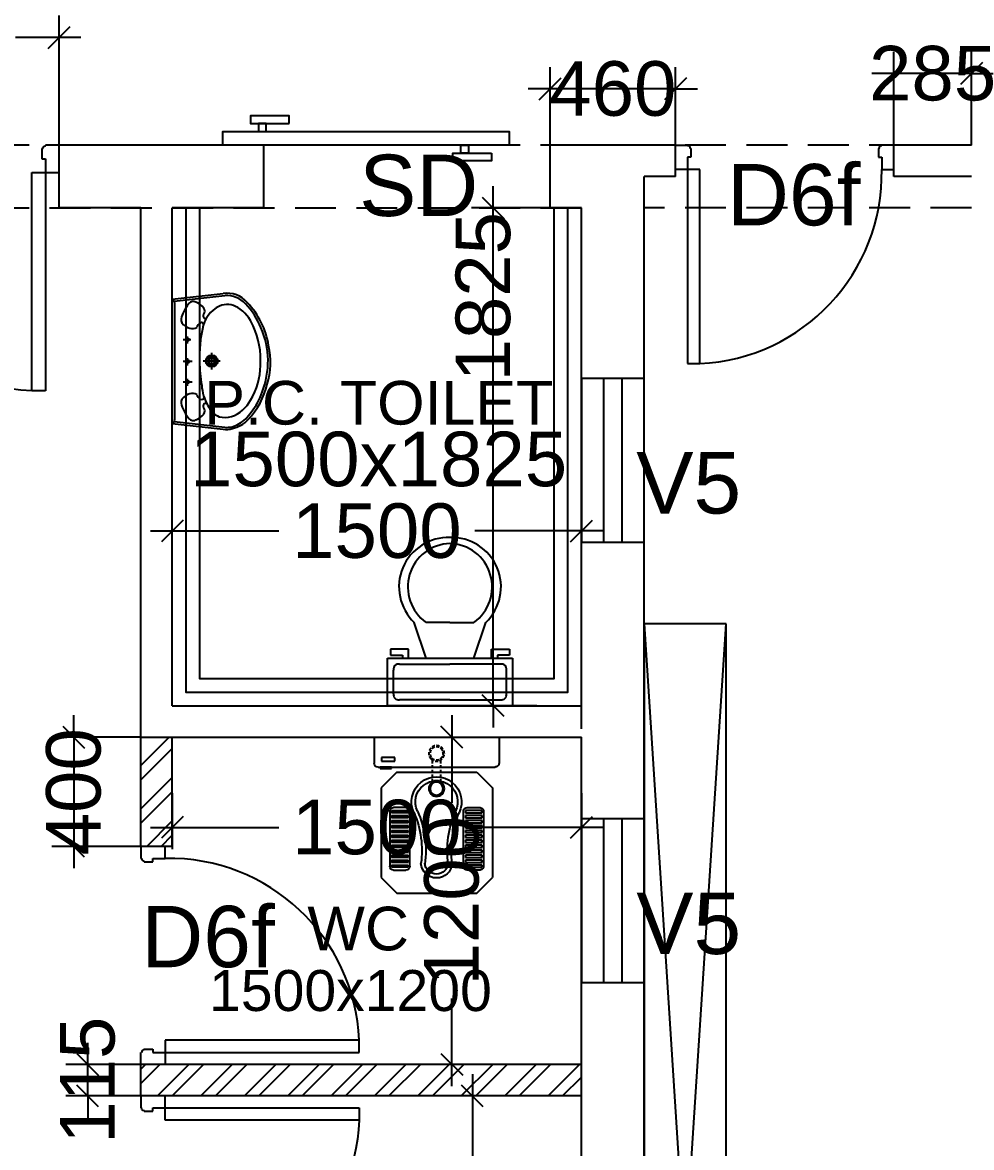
# Model space of a CAD drawing. Extents: x 6345096 to 6738923, y -6490958 to -6305885.
# Drawn here: x 6647710 to 6651189, y -6368605 to -6364481 of the extents above; entities that cross this region are included whole.
import ezdxf
from ezdxf.enums import TextEntityAlignment as Align

# ---------------------------------------------------------------- set-up
doc = ezdxf.new("R2010")
doc.units = 0
doc.header["$LTSCALE"] = 600
doc.header["$MEASUREMENT"] = 0
doc.header["$PDMODE"] = 35
doc.linetypes.add('HIDDEN', pattern=[0.375, 0.25, -0.125])
doc.layers.get('0').update_dxf_attribs({"linetype": 'CONTINUOUS'})
doc.layers.get('Defpoints').update_dxf_attribs({"linetype": 'CONTINUOUS'})
for name, color, linetype in [('8', 8, 'CONTINUOUS'), ('DIM-TEXT', 8, 'CONTINUOUS'), ('DOOR', 32, 'CONTINUOUS'), ('Duct', 8, 'CONTINUOUS'), ('HS', 251, 'CONTINUOUS'), ('joinery', 7, 'CONTINUOUS'), ('Railing', 21, 'CONTINUOUS'), ('Room Dim', 1, 'CONTINUOUS'), ('T Wall', 8, 'CONTINUOUS'), ('TEXT', 6, 'CONTINUOUS'), ('Toi-Euip', 8, 'CONTINUOUS'), ('toi-fix', 46, 'CONTINUOUS'), ('Toi. Wall Hat', 3, 'CONTINUOUS'), ('Walls', 7, 'CONTINUOUS'), ('WIN', 151, 'CONTINUOUS'), ('Working Dim', 5, 'CONTINUOUS')]:
    doc.layers.add(name, color=color, linetype=linetype)
doc.styles.add('ari', font='arial.ttf')
doc.styles.add('ARIAL', font='arial.ttf')
doc.styles.add('RT', font='romant.shx')
doc.dimstyles.new('int. dim', dxfattribs={"dimtxt": 200, "dimasz": 80, "dimexe": 80, "dimexo": 0, "dimgap": 70, "dimtad": 0, "dimdec": 0, "dimzin": 12, "dimdsep": 46, "dimtxsty": 'ari', "dimblk": 'OBLIQUE', "dimcen": 2, "dimdle": 80, "dimclrd": 256, "dimclre": 256, "dimclrt": 6, "dimadec": 0, "dimazin": 0, "dimtfac": 1, "dimtdec": 0, "dimtix": 1, "dimtmove": 2, "dimatfit": 3, "dimfxl": 1, "dimtolj": 1, "dimtzin": 0, "dimlwd": -1, "dimlwe": -1, "dimarcsym": 0})
doc.dimstyles.new('TEXT', dxfattribs={"dimscale": 0, "dimtxt": 600, "dimasz": 300, "dimexe": 300, "dimexo": 30, "dimgap": 50, "dimtad": 0, "dimdec": 0, "dimzin": 0, "dimdsep": 46, "dimtxsty": 'RT', "dimblk": 'OBLIQUE', "dimcen": 0.09, "dimdle": 300, "dimclrd": 256, "dimclre": 256, "dimclrt": 170, "dimadec": 0, "dimazin": 0, "dimtfac": 1, "dimtdec": 0, "dimtofl": 0, "dimtmove": 2, "dimatfit": 3, "dimfxl": 1, "dimfrac": 2, "dimtolj": 1, "dimtzin": 0, "dimlwd": -1, "dimlwe": -1, "dimarcsym": 0})

# ---------------------------------------------------------------- blocks, each defined once
blk = doc.blocks.new('_Oblique')
at = {"color": 0, "linetype": 'ByBlock', "lineweight": -2}
blk.add_line((-0.5, -0.5), (0.5, 0.5), dxfattribs=at)
blk = doc.blocks.new('*D1282')
at = {"layer": 'Defpoints', "color": 0, "linetype": 'Continuous', "transparency": 16777216}
for p in [(6610879.4, -6372845.6, 13.3), (6651519.1, -6372996, 13.8), (6651519.1, -6374540.9)]:
    blk.add_point(p, dxfattribs=at)
at = {"layer": 'DIM-TEXT', "transparency": 16777216}
for p, q in [((6610879.4, -6372845.6), (6610879.4, -6374840.9)), ((6651519.1, -6372996), (6651519.1, -6374840.9)), ((6610579.4, -6374540.9), (6611790.4, -6374540.9)), ((6651819.1, -6374540.9), (6650608.1, -6374540.9))]:
    blk.add_line(p, q, dxfattribs=at)
at = {"layer": 'DIM-TEXT', "linetype": 'Continuous', "transparency": 16777216, "xscale": 300, "yscale": 300, "zscale": 300, "rotation": 180}
blk.add_blockref('_Oblique', (6610879.4, -6374540.9), dxfattribs=at)
at = {"layer": 'DIM-TEXT', "linetype": 'Continuous', "transparency": 16777216, "xscale": 300, "yscale": 300, "zscale": 300}
blk.add_blockref('_Oblique', (6651519.1, -6374540.9), dxfattribs=at)
at = {"layer": 'DIM-TEXT', "color": 170, "linetype": 'Continuous', "transparency": 16777216, "insert": (6631199.3, -6374540.9), "char_height": 750, "attachment_point": 5, "style": 'ari'}
blk.add_mtext('\\A1;{\\H1.067x;(I.C.U. - 6 Beds) EMERGENCY MEDICINE DEPT (18 Beds) TRIAGE (6 Beds)}', dxfattribs=at)
blk = doc.blocks.new('A$C2CD672AE')
at = {"layer": 'Walls', "color": 8, "linetype": 'HIDDEN'}
for p, q in [((119440, 91493.3), (115079.9, 91493.3)), ((119440, 91493.3), (119440, 91493.3)), ((120870, 91493.3), (119440, 91493.3)), ((119440, 91263.1), (115079.9, 91263.1)), ((119440, 84178.2), (119440, 91263.1)), ((119670, 83948.3), (119670, 91263.3)), ((120870, 91263.3), (119670, 91263.3))]:
    blk.add_line(p, q, dxfattribs=at)
blk = doc.blocks.new('A$C37B60793')
at = {"layer": 'toi-fix', "color": 8}
for p, q in [((0, 303.1), (127, 303.1)), ((0, -306.5), (0, 303.1)), ((146, -287.4), (146, 284.1)), ((171.2, 195), (247.4, 271.2)), ((247.4, 271.2), (685.9, 271.2)), ((362.3, 226.9), (630.5, 226.9)), ((762.1, 195), (685.9, 271.2)), ((171.2, -195.4), (171.2, 195)), ((343.3, 148.1), (343.3, 207.9)), ((358.5, 218.7), (358.5, 139.2)), ((369.5, 218.7), (358.5, 218.7)), ((369.5, 139.2), (369.5, 218.7)), ((382.7, 218.7), (382.7, 139.2)), ((393.7, 218.7), (382.7, 218.7)), ((393.7, 139.2), (393.7, 218.7)), ((406.9, 218.7), (406.9, 139.2)), ((417.9, 218.7), (406.9, 218.7)), ((417.9, 139.2), (417.9, 218.7)), ((431, 218.7), (431, 139.2)), ((442.1, 218.7), (431, 218.7)), ((442.1, 139.2), (442.1, 218.7)), ((455.2, 218.7), (455.2, 139.2)), ((466.3, 218.7), (455.2, 218.7)), ((466.3, 139.2), (466.3, 218.7)), ((479.4, 218.7), (479.4, 139.2)), ((490.5, 218.7), (479.4, 218.7)), ((490.5, 139.2), (490.5, 218.7)), ((503.6, 218.7), (503.6, 139.2)), ((514.6, 218.7), (503.6, 218.7)), ((514.6, 139.2), (514.6, 218.7)), ((527.8, 218.7), (527.8, 139.2)), ((538.8, 218.7), (527.8, 218.7)), ((538.8, 139.2), (538.8, 218.7)), ((552, 218.7), (552, 139.2)), ((563, 218.7), (552, 218.7)), ((563, 139.2), (563, 218.7)), ((576.2, 218.7), (576.2, 139.2)), ((587.2, 218.7), (576.2, 218.7)), ((587.2, 139.2), (587.2, 218.7)), ((600.4, 218.7), (600.4, 139.2)), ((611.4, 218.7), (600.4, 218.7)), ((611.4, 139.2), (611.4, 218.7)), ((624.5, 218.7), (624.5, 139.2)), ((635.6, 218.7), (624.5, 218.7)), ((635.6, 139.2), (635.6, 218.7)), ((649.5, 207.9), (649.5, 148.1)), ((762.1, -195.4), (762.1, 195)), ((358.5, 139.2), (369.5, 139.2)), ((630.5, 129.1), (362.3, 129.1)), ((382.7, 139.2), (393.7, 139.2)), ((406.9, 139.2), (417.9, 139.2)), ((431, 139.2), (442.1, 139.2)), ((455.2, 139.2), (466.3, 139.2)), ((479.4, 139.2), (490.5, 139.2)), ((503.6, 139.2), (514.6, 139.2)), ((527.8, 139.2), (538.8, 139.2)), ((552, 139.2), (563, 139.2)), ((576.2, 139.2), (587.2, 139.2)), ((600.4, 139.2), (611.4, 139.2)), ((624.5, 139.2), (635.6, 139.2)), ((343.3, -151.5), (343.3, -211.2)), ((358.5, -222), (358.5, -142.6)), ((358.5, -142.6), (369.5, -142.6)), ((630.5, -132.4), (362.3, -132.4)), ((369.5, -142.6), (369.5, -222)), ((382.7, -222), (382.7, -142.6)), ((382.7, -142.6), (393.7, -142.6)), ((393.7, -142.6), (393.7, -222)), ((406.9, -222), (406.9, -142.6)), ((406.9, -142.6), (417.9, -142.6)), ((417.9, -142.6), (417.9, -222)), ((431, -222), (431, -142.6)), ((431, -142.6), (442.1, -142.6)), ((442.1, -142.6), (442.1, -222)), ((455.2, -222), (455.2, -142.6)), ((455.2, -142.6), (466.3, -142.6)), ((466.3, -142.6), (466.3, -222)), ((479.4, -222), (479.4, -142.6)), ((479.4, -142.6), (490.5, -142.6)), ((490.5, -142.6), (490.5, -222)), ((503.6, -222), (503.6, -142.6)), ((503.6, -142.6), (514.6, -142.6)), ((514.6, -142.6), (514.6, -222)), ((527.8, -222), (527.8, -142.6)), ((527.8, -142.6), (538.8, -142.6)), ((538.8, -142.6), (538.8, -222)), ((552, -222), (552, -142.6)), ((552, -142.6), (563, -142.6)), ((563, -142.6), (563, -222)), ((576.2, -222), (576.2, -142.6)), ((576.2, -142.6), (587.2, -142.6)), ((587.2, -142.6), (587.2, -222)), ((600.4, -222), (600.4, -142.6)), ((600.4, -142.6), (611.4, -142.6)), ((611.4, -142.6), (611.4, -222)), ((624.5, -222), (624.5, -142.6)), ((624.5, -142.6), (635.6, -142.6)), ((635.6, -142.6), (635.6, -222)), ((649.5, -211.2), (649.5, -151.5)), ((117.8, -205), (100.3, -205)), ((100.3, -205), (100.3, -270.7)), ((117.8, -270.7), (117.8, -205)), ((171.2, -195.4), (247.4, -271.6)), ((685.9, -271.6), (762.1, -195.4)), ((100.3, -270.7), (117.8, -270.7)), ((153.7, -221.4), (147.5, -221.4)), ((147.5, -221.4), (147.5, -276.8)), ((153.7, -276.8), (153.7, -221.4)), ((247.4, -271.6), (685.9, -271.6)), ((369.5, -222), (358.5, -222)), ((362.3, -230.3), (630.5, -230.3)), ((393.7, -222), (382.7, -222)), ((417.9, -222), (406.9, -222)), ((442.1, -222), (431, -222)), ((466.3, -222), (455.2, -222)), ((490.5, -222), (479.4, -222)), ((514.6, -222), (503.6, -222)), ((538.8, -222), (527.8, -222)), ((563, -222), (552, -222)), ((587.2, -222), (576.2, -222)), ((611.4, -222), (600.4, -222)), ((635.6, -222), (624.5, -222)), ((0, -306.5), (127, -306.5)), ((147.5, -276.8), (153.7, -276.8))]:
    blk.add_line(p, q, dxfattribs=at)
at = {"layer": 'toi-fix', "color": 8, "linetype": 'HIDDEN', "ltscale": 0.1}
for p, q in [((219.3, 19), (111.7, 19)), ((219.3, -22.3), (111.7, -22.3))]:
    blk.add_line(p, q, dxfattribs=at)
at = {"layer": 'toi-fix', "color": 8, "extrusion": (0, 0, -1)}
for centre, major_axis, start_param, end_param in [((127, 284.1), (-13.5, -13.5), 2.356194, 3.926991), ((362.3, 207.9), (13.5, -13.5), 2.356194, 3.926991), ((630.5, 207.9), (-13.5, -13.5), 2.356194, 3.926991), ((316.3, -1.7), (0, -122.2), -0.449608, 3.591264), ((316.3, -1.7), (0, -103.2), -0.449671, 3.591202), ((362.3, 148.1), (-13.5, -13.5), -0.785398, 0.785398), ((630.5, 148.1), (-13.5, -13.5), 3.926991, 5.497787), ((554, 536.4), (-29.4, -484.3), -0.19615, 0.346746), ((554, 536.4), (-11.6, -466), -0.160496, 0.3824), ((611.1, -1.7), (40.6, -40.6), 4.005105, 6.990469), ((611.1, -1.7), (-54, -54), 2.434309, 5.419673), ((251.3, -1.7), (-26.9, -26.9), 0.785398, 7.068583), ((251.3, -1.7), (-22.5, -22.5), 0.785398, 7.068583), ((554, -539.7), (29.4, -484.3), 2.794864, 3.33776), ((554, -539.7), (11.6, -466), 2.7592, 3.302095), ((362.3, -151.5), (13.5, -13.5), 2.356194, 3.926991), ((630.5, -151.5), (13.5, -13.5), 3.926991, 5.497787), ((362.3, -211.2), (-13.5, -13.5), -0.785398, 0.785398), ((630.5, -211.2), (13.5, -13.5), 5.497787, 7.068583), ((127, -287.4), (13.5, -13.5), 5.497787, 7.068583)]:
    blk.add_ellipse(centre, major_axis=major_axis, ratio=1, start_param=start_param, end_param=end_param, dxfattribs=at)
at = {"layer": 'toi-fix', "color": 8, "linetype": 'HIDDEN', "ltscale": 0.1, "extrusion": (0, 0, -1)}
for major_axis, start_param, end_param in [((26.9, -26.9), 2.356194490188911, 8.639379797368496), ((22.5, -22.5), 2.356194490188169, 8.639379797367756)]:
    blk.add_ellipse((79.7, -1.7), major_axis=major_axis, ratio=1, start_param=start_param, end_param=end_param, dxfattribs=at)
blk = doc.blocks.new('1000')
at = {"layer": 'DOOR'}
for p, q in [((0, -100), (0, 0)), ((0, 0), (49.7, 0)), ((49.7, 0), (49.7, -2.2)), ((63.2, -13.5), (61, -13.5)), ((63.2, -13.5), (63.2, -49.5)), ((836.8, -13.5), (836.8, -49.5)), ((836.8, -13.5), (839, -13.5)), ((850.3, 0), (850.3, -2.2)), ((900, 0), (850.3, 0)), ((900, -100), (900, 0)), ((63.2, -49.5), (49.7, -49.5)), ((49.7, -49.5), (49.7, -100)), ((836.8, -49.5), (850.3, -49.5)), ((850.3, -49.5), (850.3, -100)), ((49.7, -100), (0, -100)), ((49.7, -100), (49.7, -900.6)), ((100.2, -100), (49.7, -100)), ((100.2, -900.6), (100.2, -100)), ((850.3, -100), (900, -100)), ((49.7, -900.6), (100.2, -900.6))]:
    blk.add_line(p, q, dxfattribs=at)
for centre, major_axis, start_param, end_param in [((49.7, -13.5), (-7.95, 7.95), 3.926991, 5.497787), ((850.3, -13.5), (7.95, 7.95), 0.785398, 2.356194)]:
    blk.add_ellipse(centre, major_axis=major_axis, ratio=1, start_param=start_param, end_param=end_param, dxfattribs=at)
at = {"layer": 'DOOR', "color": 145}
blk.add_ellipse((64.3, -115.3), major_axis=(-519.7, 589.8), ratio=1, start_param=2.464943, end_param=4.009476, dxfattribs=at)
blk = doc.blocks.new('A$C225605CF')
at = {"layer": 'DOOR'}
for points in [[(-869.4, 136.8), (-869.4, 165.6), (-727.6, 165.6), (-727.6, 136.8)], [(-785.7, 108), (-785.7, 136.8), (-757.5, 136.8), (-757.5, 108)], [(115.1, 108), (115.1, 57.6), (-934.5, 57.6), (-934.5, 108)], [(-44, 57.6), (-44, 28.8), (-15.8, 28.8), (-15.8, 57.6)], [(-127.7, 28.8), (-127.7, 0), (14.1, 0), (14.1, 28.8)]]:
    blk.add_lwpolyline(points, close=True, dxfattribs=at)
blk = doc.blocks.new('A$C70ED7303')
at = {"layer": 'toi-fix', "color": 8}
for p, q in [((0, 0), (229, 0)), ((229, 0), (229, -174.4)), ((-229, 0), (0, 0)), ((-229, -174.4), (-229, 0)), ((0, -21.8), (-185.4, -21.8)), ((0, -21.8), (185.4, -21.8)), ((-207.2, -43.6), (-207.2, -130.8)), ((207.2, -43.6), (207.2, -130.8)), ((-185.4, -152.6), (0, -152.6)), ((185.4, -152.6), (0, -152.6)), ((229, -174.4), (-229, -174.4)), ((-218.1, -207.2), (-218.1, -185.4)), ((-218.1, -185.4), (-174.4, -185.4)), ((-174.4, -185.4), (-174.4, -174.4)), ((-152.6, -174.4), (-152.6, -207.2)), ((-87.2, -174.4), (-130.8, -305.3)), ((87.2, -174.4), (130.8, -305.3)), ((152.6, -174.4), (152.6, -207.2)), ((174.4, -185.4), (174.4, -174.4)), ((218.1, -185.4), (174.4, -185.4)), ((218.1, -207.2), (218.1, -185.4)), ((-152.6, -207.2), (-218.1, -207.2)), ((152.6, -207.2), (218.1, -207.2)), ((0, -305.3), (-87.2, -305.3)), ((0, -305.3), (87.2, -305.3))]:
    blk.add_line(p, q, dxfattribs=at)
for centre, major_axis, start_param, end_param in [((-188.1, -40.9), (13.6, -13.6), 2.214297, 4.068888), ((188.1, -40.9), (13.6, -13.6), 0.643501, 2.498091), ((-188.1, -133.6), (-13.6, -13.6), 5.35589, 7.21048), ((188.1, -133.6), (-13.6, -13.6), 0.643501, 2.498091), ((-6.6, -436.2), (-127.6, -127.6), 4.686239, 7.105146), ((4.7, -435.5), (-112.7, -112.7), 4.541602, 7.039318), ((6.6, -436.2), (55.8, -171.6), -0.351019, 2.067888), ((-4.7, -435.5), (-112.7, -112.7), 0.814663, 3.31238)]:
    blk.add_ellipse(centre, major_axis=major_axis, ratio=1, start_param=start_param, end_param=end_param, dxfattribs=at)
blk = doc.blocks.new('A$C1E9F72C1')
at = {"layer": 'Toi-Euip', "color": 8}
for p, q in [((-228.2, 0), (-249, -186.3)), ((-228.2, 0), (228.2, 0)), ((228.2, 0), (249, -186.3)), ((-220.9, -6.6), (-241.8, -193.1)), ((-212.9, -9.7), (208.6, -9.7)), ((-76, -72.5), (-76, -39.7)), ((-0.6, -72.5), (-0.6, -39.7)), ((79.3, -67.3), (79.3, -39.7)), ((220.8, -6.2), (241.8, -193.1)), ((-63.8, -54.9), (-90.3, -54.9)), ((11.6, -54.9), (-14.9, -54.9)), ((91.5, -54.9), (65.1, -54.9)), ((0.9, -174.9), (0.9, -113)), ((-29.6, -144.6), (31.2, -144.6))]:
    blk.add_line(p, q, dxfattribs=at)
for centre, radius in [((-76, -54.9), 6.49), ((-0.6, -54.9), 6.49), ((79.3, -54.9), 6.49), ((0.9, -144.6), 21.7), ((0.9, -144.6), 15.6), ((0.9, -144.6), 11)]:
    blk.add_circle(centre, radius, dxfattribs=at)
for centre, radius, start, end in [((-208.1, 14.7), 24.9, 216.2215, 258.8549), ((207.9, 16.2), 26, 271.4204, 321.2513), ((-125, -156.3), 127.2, 109.5864, 129.4018), ((-151.5, -66.7), 34.3, 68.6439, 118.0808), ((-167.5, -75.4), 49.6, 12.807, 54.9415), ((169.6, -75.4), 49.6, 125.0585, 167.193), ((153.6, -66.7), 34.3, 61.9192, 111.3561), ((127.1, -156.3), 127.2, 50.5982, 70.4136), ((-196.3, -76.7), 20.9, 116.809, 207.5092), ((-150, -73.3), 32.2, 330.0791, 16.0346), ((152.1, -73.3), 32.2, 163.9654, 209.9209), ((198.5, -76.7), 20.9, 332.4908, 63.191), ((-160.4, -68.2), 57.4, 198.3504, 235.0331), ((-181.8, -101.4), 18, 230.4642, 309.5358), ((-164.3, -121.5), 8.67, 53.8926, 133.9597), ((-76.5, -275.6), 168.3, 94.0281, 120.4098), ((-162.9, -122.5), 8.8, 329.6713, 65.4896), ((-131.5, -107.7), 8.62, 142.6961, 276.8474), ((-114.5, -115.3), 27, 106.386, 151.7285), ((34.9, -905.9), 807.6, 92.48, 98.7772), ((-3.2, -837.5), 738.4, 84.4518, 89.7569), ((46.1, -400.7), 299, 76.1733, 85.7679), ((102.1, -220), 110.7, 24.9779, 81.9798), ((116.6, -115.3), 27, 28.2715, 73.614), ((134.9, -107.4), 7.45, 281.3197, 41.7016), ((164.3, -121.7), 7.8, 112.0693, 194.8477), ((166.5, -121.5), 8.67, 46.0403, 126.1074), ((183.9, -101.4), 18, 230.4642, 309.5358), ((162.5, -68.2), 57.4, 304.9669, 341.6496), ((-129.4, -204.5), 80.8, 113.6187, 156.307), ((-165.7, -196.5), 84, 173.0041, 196.7608), ((-163.3, -200.1), 78.8, 174.8598, 213.2089), ((-110.1, -193), 95.5, 167.3454, 194.4146), ((136.7, -201.5), 71.5, 327.5919, 23.2221), ((146.7, -197.7), 95.2, 311.9105, 2.7762), ((149.6, -199.6), 100.3, 311.3831, 7.6058), ((-141.4, -199.1), 106.9, 191.4479, 227.66), ((-120.4, -183.5), 124.2, 208.7854, 238.1585), ((-82.7, -174.7), 127.1, 199.3054, 242.2025), ((77.5, -165.5), 140.9, 291.6868, 328.1397), ((-15.6, -66.9), 289.4, 226.8801, 256.3199), ((-13.2, -73.3), 249.6, 238.9436, 269.4813), ((11.5, -60.2), 296.4, 278.977, 313.6155), ((18.1, -68), 277.7, 292.3326, 313.7827), ((-54.2, -135.8), 202, 229.3146, 253.0106), ((0.4, -45.6), 305.3, 248.1503, 293.8049), ((4.7, -23.5), 300.1, 266.1546, 294.5893), ((-3.9, -83.4), 276.6, 253.1484, 282.8609)]:
    blk.add_arc(centre, radius, start, end, dxfattribs=at)
blk = doc.blocks.new('*D2521')
at = {"layer": 'Defpoints', "color": 0, "transparency": 16777216}
for p in [(6649759.5, -6366345), (6648259.5, -6366470.5, 5.1), (6649759.5, -6366470.5, 5.1)]:
    blk.add_point(p, dxfattribs=at)
at = {"layer": 'Working Dim', "transparency": 16777216}
for p, q in [((6648259.5, -6366470.5), (6648259.5, -6366265)), ((6649759.5, -6366470.5), (6649759.5, -6366265)), ((6648179.5, -6366345), (6648650.6, -6366345)), ((6649839.5, -6366345), (6649368.4, -6366345))]:
    blk.add_line(p, q, dxfattribs=at)
at = {"layer": 'Working Dim', "transparency": 16777216, "xscale": 80, "yscale": 80, "zscale": 80, "rotation": 180}
blk.add_blockref('_Oblique', (6648259.5, -6366345), dxfattribs=at)
at = {"layer": 'Working Dim', "transparency": 16777216, "xscale": 80, "yscale": 80, "zscale": 80}
blk.add_blockref('_Oblique', (6649759.5, -6366345), dxfattribs=at)
at = {"layer": 'Working Dim', "color": 6, "transparency": 16777216, "insert": (6649009.5, -6366345), "char_height": 200, "attachment_point": 5, "style": 'ari'}
blk.add_mtext('\\A1;1500', dxfattribs=at)
blk = doc.blocks.new('*D2522')
at = {"layer": 'Defpoints', "color": 0, "transparency": 16777216}
for p in [(6649435.8, -6365160.6), (6649659.5, -6365160.6), (6649595.8, -6366985.7, 5.1)]:
    blk.add_point(p, dxfattribs=at)
at = {"layer": 'Working Dim', "transparency": 16777216}
for p, q in [((6649435.8, -6365160.6), (6649435.8, -6365080.6)), ((6649659.5, -6365160.6), (6649355.8, -6365160.6)), ((6649435.8, -6366985.7), (6649435.8, -6365160.6)), ((6649595.8, -6366985.7), (6649355.8, -6366985.7)), ((6649435.8, -6366985.7), (6649435.8, -6367065.7))]:
    blk.add_line(p, q, dxfattribs=at)
at = {"layer": 'Working Dim', "transparency": 16777216, "xscale": 80, "yscale": 80, "zscale": 80}
for p, rotation in [((6649435.8, -6365160.6), 270), ((6649435.8, -6366985.7), 90)]:
    blk.add_blockref('_Oblique', p, dxfattribs=dict(at, rotation=rotation))
at = {"layer": 'Working Dim', "color": 6, "transparency": 16777216, "insert": (6649399.5, -6365486.1), "char_height": 200, "attachment_point": 5, "rotation": 90, "style": 'ari'}
blk.add_mtext('\\A1;1825', dxfattribs=at)
blk = doc.blocks.new('*D2523')
at = {"layer": 'Defpoints', "color": 0, "transparency": 16777216}
for p in [(6649121.1, -6367100.7), (6649284.2, -6367100.7), (6649121.1, -6368300.2, -0.7)]:
    blk.add_point(p, dxfattribs=at)
at = {"layer": 'Working Dim', "transparency": 16777216}
for p, q in [((6649284.2, -6367020.7), (6649284.2, -6367341.5)), ((6649121.1, -6367100.7), (6649364.2, -6367100.7)), ((6649284.2, -6368380.2), (6649284.2, -6368059.3)), ((6649121.1, -6368300.2), (6649364.2, -6368300.2))]:
    blk.add_line(p, q, dxfattribs=at)
at = {"layer": 'Working Dim', "transparency": 16777216, "xscale": 80, "yscale": 80, "zscale": 80}
for p, rotation in [((6649284.2, -6367100.7), 90), ((6649284.2, -6368300.2), 270)]:
    blk.add_blockref('_Oblique', p, dxfattribs=dict(at, rotation=rotation))
at = {"layer": 'Working Dim', "color": 6, "transparency": 16777216, "insert": (6649284.2, -6367700.4), "char_height": 200, "attachment_point": 5, "rotation": 90, "style": 'ari'}
blk.add_mtext('\\A1;1200', dxfattribs=at)
blk = doc.blocks.new('*D2524')
at = {"layer": 'Defpoints', "color": 0, "transparency": 16777216}
for p in [(6648259.5, -6367305.9, -0.7), (6649759.5, -6367305.9, 5.1), (6649759.5, -6367431.6)]:
    blk.add_point(p, dxfattribs=at)
at = {"layer": 'Working Dim', "transparency": 16777216}
for p, q in [((6648259.5, -6367305.9), (6648259.5, -6367511.6)), ((6649759.5, -6367305.9), (6649759.5, -6367511.6)), ((6648179.5, -6367431.6), (6648650.6, -6367431.6)), ((6649839.5, -6367431.6), (6649368.4, -6367431.6))]:
    blk.add_line(p, q, dxfattribs=at)
at = {"layer": 'Working Dim', "transparency": 16777216, "xscale": 80, "yscale": 80, "zscale": 80, "rotation": 180}
blk.add_blockref('_Oblique', (6648259.5, -6367431.6), dxfattribs=at)
at = {"layer": 'Working Dim', "transparency": 16777216, "xscale": 80, "yscale": 80, "zscale": 80}
blk.add_blockref('_Oblique', (6649759.5, -6367431.6), dxfattribs=at)
at = {"layer": 'Working Dim', "color": 6, "transparency": 16777216, "insert": (6649009.5, -6367431.6), "char_height": 200, "attachment_point": 5, "style": 'ari'}
blk.add_mtext('\\A1;1500', dxfattribs=at)
blk = doc.blocks.new('*D2526')
at = {"layer": 'Defpoints', "color": 0, "transparency": 16777216}
for p in [(6649359.7, -6368416.2), (6649546.8, -6368416.2, -0.7), (6649546.8, -6369616.2, -0.7)]:
    blk.add_point(p, dxfattribs=at)
at = {"layer": 'Working Dim', "transparency": 16777216}
for p, q in [((6649359.7, -6368336.2), (6649359.7, -6368657.3)), ((6649546.8, -6368416.2), (6649279.7, -6368416.2)), ((6649359.7, -6369696.2), (6649359.7, -6369375.1)), ((6649546.8, -6369616.2), (6649279.7, -6369616.2))]:
    blk.add_line(p, q, dxfattribs=at)
at = {"layer": 'Working Dim', "transparency": 16777216, "xscale": 80, "yscale": 80, "zscale": 80}
for p, rotation in [((6649359.7, -6368416.2), 90), ((6649359.7, -6369616.2), 270)]:
    blk.add_blockref('_Oblique', p, dxfattribs=dict(at, rotation=rotation))
at = {"layer": 'Working Dim', "color": 6, "transparency": 16777216, "insert": (6649359.7, -6369016.2), "char_height": 200, "attachment_point": 5, "rotation": 90, "style": 'ari'}
blk.add_mtext('\\A1;1200', dxfattribs=at)
blk = doc.blocks.new('*D2512')
at = {"layer": 'Defpoints', "color": 0, "transparency": 16777216}
for p in [(6648144.5, -6367100.7), (6647898, -6367501.2), (6648144.5, -6367501.2, -0.7)]:
    blk.add_point(p, dxfattribs=at)
at = {"layer": 'Working Dim', "transparency": 16777216}
for p, q in [((6647898, -6367100.7), (6647898, -6367020.7)), ((6648144.5, -6367100.7), (6647818, -6367100.7)), ((6647898, -6367100.7), (6647898, -6367501.2)), ((6648144.5, -6367501.2), (6647818, -6367501.2)), ((6647898, -6367501.2), (6647898, -6367581.2))]:
    blk.add_line(p, q, dxfattribs=at)
at = {"layer": 'Working Dim', "transparency": 16777216, "xscale": 80, "yscale": 80, "zscale": 80}
for p, rotation in [((6647898, -6367100.7), 270), ((6647898, -6367501.2), 90)]:
    blk.add_blockref('_Oblique', p, dxfattribs=dict(at, rotation=rotation))
at = {"layer": 'Working Dim', "color": 6, "transparency": 16777216, "insert": (6647898, -6367300.9), "char_height": 200, "attachment_point": 5, "rotation": 90, "style": 'ari'}
blk.add_mtext('\\A1;400', dxfattribs=at)
blk = doc.blocks.new('*D2516')
at = {"layer": 'Defpoints', "color": 0, "transparency": 16777216}
for p in [(6647949.4, -6368301.2), (6648144.5, -6368301.2, -0.7), (6648144.5, -6368416.2, -0.7)]:
    blk.add_point(p, dxfattribs=at)
at = {"layer": 'Working Dim', "transparency": 16777216}
for p, q in [((6647949.4, -6368301.2), (6647949.4, -6368221.2)), ((6648144.5, -6368301.2), (6647869.4, -6368301.2)), ((6647949.4, -6368416.2), (6647949.4, -6368301.2)), ((6648144.5, -6368416.2), (6647869.4, -6368416.2)), ((6647949.4, -6368416.2), (6647949.4, -6368496.2))]:
    blk.add_line(p, q, dxfattribs=at)
at = {"layer": 'Working Dim', "transparency": 16777216, "xscale": 80, "yscale": 80, "zscale": 80}
for p, rotation in [((6647949.4, -6368301.2), 270), ((6647949.4, -6368416.2), 90)]:
    blk.add_blockref('_Oblique', p, dxfattribs=dict(at, rotation=rotation))
at = {"layer": 'Working Dim', "color": 6, "transparency": 16777216, "insert": (6647949.4, -6368358.7), "char_height": 200, "attachment_point": 5, "rotation": 90, "style": 'ari'}
blk.add_mtext('\\A1;115', dxfattribs=at)
blk = doc.blocks.new('*D2518')
at = {"layer": 'Defpoints', "color": 0, "transparency": 16777216}
for p in [(6647844.5, -6364535.4), (6646944.5, -6364930.6), (6647844.5, -6364930.6)]:
    blk.add_point(p, dxfattribs=at)
at = {"layer": 'Working Dim', "transparency": 16777216}
for p, q in [((6646944.5, -6364930.6), (6646944.5, -6364455.4)), ((6647844.5, -6364930.6), (6647844.5, -6364455.4)), ((6646864.5, -6364535.4), (6647103.9, -6364535.4)), ((6647924.5, -6364535.4), (6647685.1, -6364535.4))]:
    blk.add_line(p, q, dxfattribs=at)
at = {"layer": 'Working Dim', "transparency": 16777216, "xscale": 80, "yscale": 80, "zscale": 80, "rotation": 180}
blk.add_blockref('_Oblique', (6646944.5, -6364535.4), dxfattribs=at)
at = {"layer": 'Working Dim', "transparency": 16777216, "xscale": 80, "yscale": 80, "zscale": 80}
blk.add_blockref('_Oblique', (6647844.5, -6364535.4), dxfattribs=at)
at = {"layer": 'Working Dim', "color": 6, "transparency": 16777216, "insert": (6647394.5, -6364535.4), "char_height": 200, "attachment_point": 5, "style": 'ari'}
blk.add_mtext('\\A1;900', dxfattribs=at)
blk = doc.blocks.new('*D2519')
at = {"layer": 'Defpoints', "color": 0, "transparency": 16777216}
for p in [(6650904.5, -6364667.8), (6650904.5, -6364930.6, -0.7), (6651189.3, -6364930.7)]:
    blk.add_point(p, dxfattribs=at)
at = {"layer": 'Working Dim', "transparency": 16777216}
for p, q in [((6650904.5, -6364930.6), (6650904.5, -6364587.8)), ((6651189.3, -6364930.7), (6651189.3, -6364587.8)), ((6650904.5, -6364667.8), (6650824.5, -6364667.8)), ((6651189.3, -6364667.8), (6650904.5, -6364667.8)), ((6651189.3, -6364667.8), (6651269.3, -6364667.8))]:
    blk.add_line(p, q, dxfattribs=at)
at = {"layer": 'Working Dim', "transparency": 16777216, "xscale": 80, "yscale": 80, "zscale": 80}
blk.add_blockref('_Oblique', (6650904.5, -6364667.8), dxfattribs=at)
at = {"layer": 'Working Dim', "transparency": 16777216, "xscale": 80, "yscale": 80, "zscale": 80, "rotation": 180}
blk.add_blockref('_Oblique', (6651189.3, -6364667.8), dxfattribs=at)
at = {"layer": 'Working Dim', "color": 6, "transparency": 16777216, "insert": (6651046.9, -6364667.8), "char_height": 200, "attachment_point": 5, "style": 'ari'}
blk.add_mtext('\\A1;285', dxfattribs=at)
blk = doc.blocks.new('*D2520')
at = {"layer": 'Defpoints', "color": 0, "transparency": 16777216}
for p in [(6649644.5, -6364724), (6649644.5, -6364930.6), (6650104.5, -6364930.6)]:
    blk.add_point(p, dxfattribs=at)
at = {"layer": 'Working Dim', "transparency": 16777216}
for p, q in [((6649644.5, -6364930.6), (6649644.5, -6364644)), ((6650104.5, -6364930.6), (6650104.5, -6364644)), ((6649644.5, -6364724), (6649564.5, -6364724)), ((6650104.5, -6364724), (6649644.5, -6364724)), ((6650104.5, -6364724), (6650184.5, -6364724))]:
    blk.add_line(p, q, dxfattribs=at)
at = {"layer": 'Working Dim', "transparency": 16777216, "xscale": 80, "yscale": 80, "zscale": 80}
blk.add_blockref('_Oblique', (6649644.5, -6364724), dxfattribs=at)
at = {"layer": 'Working Dim', "transparency": 16777216, "xscale": 80, "yscale": 80, "zscale": 80, "rotation": 180}
blk.add_blockref('_Oblique', (6650104.5, -6364724), dxfattribs=at)
at = {"layer": 'Working Dim', "color": 6, "transparency": 16777216, "insert": (6649874.5, -6364724), "char_height": 200, "attachment_point": 5, "style": 'ari'}
blk.add_mtext('\\A1;460', dxfattribs=at)

msp = doc.modelspace()

# ---------------------------------------------------------------- hatches: boundary and pattern name
at = {"layer": 'Toi. Wall Hat'}
h = msp.add_hatch(dxfattribs=at)
h.set_pattern_fill('ANSI32', color=10, scale=300, style=0)
h.set_pattern_definition([(45, (-277374.81, 0.04), (-79.5495129, 79.5495129), []), (45, (-277321.78, 0.04), (-79.5495129, 79.5495129), [])])
h.paths.add_polyline_path([(6648259.492, -6367100.657), (6648144.492, -6367100.657), (6648144.492, -6367501.188), (6648259.492, -6367501.188)])
h.paths.add_polyline_path([(6646644.359, -6367100.657), (6646529.359, -6367100.657), (6646529.359, -6367501.188), (6646644.359, -6367501.188)])
h.paths.add_polyline_path([(6646644.359, -6368301.188), (6645029.359, -6368301.188), (6645029.359, -6368416.188), (6646644.359, -6368416.188)])
h.paths.add_polyline_path([(6649759.492, -6368301.188), (6648144.492, -6368301.188), (6648144.492, -6368416.188), (6649759.492, -6368416.188)])
h.paths.add_polyline_path([(6649759.492, -6369616.188), (6648259.492, -6369616.188), (6648259.492, -6369216.188), (6648144.492, -6369216.188), (6648144.492, -6370131.188), (6648259.492, -6370131.188), (6648259.492, -6369731.188), (6649759.492, -6369731.188)])
h.paths.add_polyline_path([(6646644.359, -6369216.188), (6646529.359, -6369216.188), (6646529.359, -6369616.188), (6645029.359, -6369616.188), (6645029.359, -6369731.188), (6646529.359, -6369731.188), (6646529.359, -6370131.188), (6646644.359, -6370131.188)])
h.paths.add_polyline_path([(6646644.359, -6370931.188), (6645029.359, -6370931.188), (6645029.359, -6371046.188), (6646644.359, -6371046.188)])
h.paths.add_polyline_path([(6646644.359, -6371846.188), (6646529.359, -6371846.188), (6646529.359, -6372245.657), (6646644.359, -6372245.657)])
h.paths.add_polyline_path([(6648259.492, -6371846.188), (6648144.492, -6371846.188), (6648144.492, -6372245.657), (6648259.492, -6372245.657)])
h.paths.add_polyline_path([(6649759.492, -6370931.188), (6648144.492, -6370931.188), (6648144.492, -6371046.188), (6649759.492, -6371046.188)])

# ---------------------------------------------------------------- linework, layer by layer
at = {"layer": 'Duct', "color": 7, "linetype": 'HIDDEN', "ltscale": 600, "elevation": 4.477}
msp.add_lwpolyline([(6649989.492, -6371345.588), (6650289.492, -6371345.588), (6650289.492, -6366685.588), (6649989.492, -6366685.588)], close=True, dxfattribs=at)
for points in [[(6649989.492, -6371345.588), (6650289.492, -6366685.588)], [(6649989.492, -6366685.588), (6650289.492, -6371345.588)]]:
    msp.add_lwpolyline(points, dxfattribs=at)
at = {"layer": 'Railing', "elevation": 1.031}
for points in [[(6648309.492, -6365160.614), (6648309.492, -6366935.657), (6649709.492, -6366935.657), (6649709.492, -6365160.614)], [(6648359.492, -6365160.614), (6648359.492, -6366885.657), (6649659.492, -6366885.657), (6649659.492, -6365160.614)]]:
    msp.add_lwpolyline(points, dxfattribs=at)
at = {"layer": 'T Wall', "color": 6, "linetype": 'Continuous'}
for p, q in [((6648144.492, -6367501.188, 0.339), (6648144.492, -6367101.188, 0.339)), ((6648259.492, -6367501.188, 0.339), (6648259.492, -6367101.188, 0.339)), ((6648259.492, -6367501.188, 0.339), (6648144.492, -6367501.188, 0.339)), ((6648144.492, -6368416.188, 0.339), (6648144.492, -6368301.188, 0.339)), ((6649759.492, -6368301.188, 0.339), (6648144.492, -6368301.188, 0.339)), ((6649759.492, -6368416.188, 0.339), (6648144.492, -6368416.188, 0.339))]:
    msp.add_line(p, q, dxfattribs=at)
at = {"layer": 'Walls', "linetype": 'Continuous'}
for p, q in [((6648594.492, -6364930.614, 1.031), (6647844.492, -6364930.614, 1.031)), ((6647844.492, -6365160.658, 1.031), (6647844.492, -6364930.658, 1.031)), ((6648594.492, -6365160.614, 1.031), (6648594.492, -6364930.614, 1.031)), ((6650104.492, -6364930.614, 1.031), (6649644.492, -6364930.614, 1.031)), ((6649644.492, -6365160.614, 1.031), (6649644.492, -6364930.614, 1.031)), ((6650104.492, -6365045.615, 1.031), (6650104.492, -6364930.614, 1.031)), ((6649989.492, -6372245.657, 1.031), (6649989.492, -6365045.614, 1.031)), ((6650104.492, -6365045.614, 1.031), (6649989.492, -6365045.614, 1.031)), ((6648144.492, -6365160.614, 1.031), (6647844.492, -6365160.614, 1.031)), ((6648144.492, -6367100.657, 1.031), (6648144.492, -6365160.614, 1.031)), ((6648259.492, -6366985.657, 1.031), (6648259.492, -6365160.614, 1.031)), ((6648594.492, -6365160.614, 1.031), (6648259.492, -6365160.614, 1.031)), ((6649759.492, -6365160.614, 1.031), (6649644.492, -6365160.614, 1.031)), ((6649759.492, -6366985.657, 1.031), (6649759.492, -6365160.614, 1.031)), ((6648259.492, -6366985.657, 1.031), (6649759.492, -6366985.657, 1.031)), ((6648144.492, -6367100.657, 1.031), (6649759.492, -6367100.657, 1.031)), ((6649759.492, -6372245.657, 1.031), (6649759.492, -6367100.657, 1.031))]:
    msp.add_line(p, q, dxfattribs=at)
at = {"layer": 'Walls'}
for p, q in [((6651189.32, -6364930.697, 1.031), (6650904.314, -6364930.697, 1.031)), ((6650904.314, -6365045.697, 1.031), (6650904.314, -6364930.697, 1.031)), ((6651189.32, -6365045.697, 1.031), (6650904.314, -6365045.697, 1.031))]:
    msp.add_line(p, q, dxfattribs=at)
at = {"layer": 'WIN', "linetype": 'Continuous', "elevation": 1.031}
for points in [[(6649989.492, -6366385.588), (6649989.492, -6365785.588), (6649759.492, -6365785.588), (6649759.492, -6366385.588)], [(6649908.151, -6366385.588), (6649908.151, -6365785.588), (6649840.833, -6365785.588), (6649840.833, -6366385.588)], [(6649989.492, -6368000.588), (6649989.492, -6367400.588), (6649759.492, -6367400.588), (6649759.492, -6368000.588)], [(6649908.151, -6368000.588), (6649908.151, -6367400.588), (6649840.833, -6367400.588), (6649840.833, -6368000.588)]]:
    msp.add_lwpolyline(points, close=True, dxfattribs=at)

# ---------------------------------------------------------------- block references
at = {"layer": 'DOOR', "rotation": 180}
msp.add_blockref('A$C225605CF', (6648560.024, -6364822.581, 1.031), dxfattribs=at)
at = {"layer": 'DOOR', "linetype": 'Continuous'}
for p, xscale, yscale, zscale, rotation in [((6647844.487, -6364930.698, 0.339), -0.9999951422214758, 0.9999951478093863, 0.9999951468837374, 359.9999871933331), ((6650104.492, -6364930.615, 0.339), 0.8888888917863601, 0.8888888917863601, 0.8888888917863601, 1.308674912879204e-05), ((6648144.6, -6368301.188, 0.339), 0.8888888880610689, 0.8888888880610689, 0.8888888880610689, 90.00001284662535), ((6648144.492, -6368416.188, 0.339), -0.8888888880610689, 0.8888888927176595, 0.8888888919152134, 89.99998715337463)]:
    msp.add_blockref('1000', p, dxfattribs=dict(at, xscale=xscale, yscale=yscale, zscale=zscale, rotation=rotation))
at = {"layer": 'HS'}
msp.add_blockref('A$C2CD672AE', (6530319.294, -6456423.902, 8.17), dxfattribs=at)
at = {"layer": 'Toi-Euip', "color": 31, "rotation": 90}
msp.add_blockref('A$C1E9F72C1', (6648259.492, -6365722.916, 0.339), dxfattribs=at)
at = {"layer": 'toi-fix', "linetype": 'Continuous', "rotation": 180}
msp.add_blockref('A$C70ED7303', (6649277.499, -6366985.657, 1.031), dxfattribs=at)
at = {"layer": 'toi-fix', "color": 7, "xscale": 0.7511875331401825, "yscale": 0.7511875331401825, "zscale": 0.7511875331401825, "rotation": 270}
msp.add_blockref('A$C37B60793', (6649229.527, -6367100.657, 1.031), dxfattribs=at)

# ---------------------------------------------------------------- texts
at = {"layer": '8', "color": 6, "style": 'ari'}
for p in [(6650537.806, -6365224.464, -10.486), (6648390.576, -6367944.301, -10.486)]:
    msp.add_text('D6f', height=225, dxfattribs=at).set_placement(p, align=Align.CENTER)
at = {"layer": 'joinery', "style": 'ari'}
for s, p in [('SD', (6649162.847, -6365190.266, -1.66)), ('V5', (6650152.766, -6366280.948, 3.089)), ('V5', (6650152.766, -6367895.948, 3.785))]:
    msp.add_text(s, height=225, dxfattribs=at).set_placement(p, align=Align.CENTER)
at = {"layer": 'Room Dim', "style": 'ARIAL'}
for s, height, p in [('1500x1825', 200, (6649015.789, -6366180.845, -4.132)), ('1500x1200', 150, (6648912.523, -6368104.825, 0.339))]:
    msp.add_text(s, height=height, dxfattribs=at).set_placement(p, align=Align.CENTER)
at = {"layer": 'TEXT', "color": 7, "style": 'ARIAL'}
for s, p in [('P.C. TOILET', (6649016.663, -6365954.845, -4.132)), ('WC', (6648940.851, -6367882.54, 0.339))]:
    msp.add_text(s, height=160, dxfattribs=at).set_placement(p, align=Align.CENTER)

# ---------------------------------------------------------------- dimensions: what is measured, and where the dimension line sits
at = {"layer": 'DIM-TEXT', "linetype": 'Continuous'}
dim = msp.add_linear_dim(base=(6651519.099, -6374540.85, -12.768), p1=(6610879.441, -6372845.638, 0.533), p2=(6651519.099, -6372995.97, 1.031), text='{\\H1.067x;(I.C.U. - 6 Beds) EMERGENCY MEDICINE DEPT (18 Beds) TRIAGE (6 Beds)}', dimstyle='TEXT', override={"dimscale": 1, "dimtxt": 750, "dimexo": 0, "dimtxsty": 'ari'}, dxfattribs=at)
dim.commit()
dim.dimension.update_dxf_attribs({"geometry": '*D1282', "text_midpoint": (6631199.27, -6374540.85, -12.768)})
at = {"layer": 'Working Dim', "color": 7}
for base, p1, p2, picture, middle in [((6647844.492, -6364535.417, 1.031), (6646944.492, -6364930.578, 1.031), (6647844.492, -6364930.614, 1.031), '*D2518', (6647394.492, -6364535.417, 1.031)), ((6650904.492, -6364667.85, 1.031), (6651189.32, -6364930.697, 1.031), (6650904.492, -6364930.615, 0.339), '*D2519', (6651046.906, -6364667.85, 1.031)), ((6649644.492, -6364724.005, 1.031), (6650104.492, -6364930.614, 1.031), (6649644.492, -6364930.614, 1.031), '*D2520', (6649874.492, -6364724.005, 1.031))]:
    dim = msp.add_linear_dim(base=base, p1=p1, p2=p2, dimstyle='int. dim', override={"dimtxt": 200, "dimarcsym": 1}, dxfattribs=at)
    dim.commit()
    dim.dimension.update_dxf_attribs({"geometry": picture, "text_midpoint": middle})
at = {"layer": 'Working Dim'}
dim = msp.add_linear_dim(base=(6649435.82, -6365160.614, 1.031), p1=(6649595.807, -6366985.657, 6.162), p2=(6649659.492, -6365160.614, 1.031), angle=90, dimstyle='int. dim', override={"dimtxt": 200}, dxfattribs=at)
dim.commit()
dim.dimension.update_dxf_attribs({"geometry": '*D2522', "text_midpoint": (6649399.542, -6365486.147, 1.031), "dimtype": 160})
for base, p1, p2, picture, middle in [((6649759.492, -6366345.003, 1.031), (6648259.492, -6366470.466, 6.162), (6649759.492, -6366470.466, 6.162), '*D2521', (6649009.492, -6366345.003, 1.031)), ((6649759.492, -6367431.593, 1.031), (6648259.492, -6367305.865, 0.339), (6649759.492, -6367305.865, 6.162), '*D2524', (6649009.492, -6367431.593, 1.031))]:
    dim = msp.add_linear_dim(base=base, p1=p1, p2=p2, dimstyle='int. dim', override={"dimtxt": 200}, dxfattribs=at)
    dim.commit()
    dim.dimension.update_dxf_attribs({"geometry": picture, "text_midpoint": middle})
at = {"layer": 'Working Dim', "color": 7}
dim = msp.add_linear_dim(base=(6647898.009, -6367501.188, 1.031), p1=(6648144.492, -6367100.657, 1.031), p2=(6648144.492, -6367501.188, 0.339), angle=90, text='400', dimstyle='int. dim', override={"dimtxt": 200, "dimarcsym": 1}, dxfattribs=at)
dim.commit()
dim.dimension.update_dxf_attribs({"geometry": '*D2512', "text_midpoint": (6647898.009, -6367300.923, 1.031)})
at = {"layer": 'Working Dim'}
for base, p1, p2, picture, middle in [((6649284.202, -6367100.657, 1.031), (6649121.085, -6368300.188, 0.339), (6649121.085, -6367100.657, 1.031), '*D2523', (6649284.202, -6367700.423, 1.031)), ((6649359.657, -6368416.188, 1.031), (6649546.818, -6369616.188, 0.339), (6649546.818, -6368416.188, 0.339), '*D2526', (6649359.657, -6369016.188, 1.031))]:
    dim = msp.add_linear_dim(base=base, p1=p1, p2=p2, angle=90, dimstyle='int. dim', override={"dimtxt": 200}, dxfattribs=at)
    dim.commit()
    dim.dimension.update_dxf_attribs({"geometry": picture, "text_midpoint": middle})
at = {"layer": 'Working Dim', "color": 7}
dim = msp.add_linear_dim(base=(6647949.399, -6368301.188, 1.031), p1=(6648144.49, -6368416.188, 0.339), p2=(6648144.49, -6368301.188, 0.339), angle=90, dimstyle='int. dim', override={"dimtxt": 200, "dimarcsym": 1}, dxfattribs=at)
dim.commit()
dim.dimension.update_dxf_attribs({"geometry": '*D2516', "text_midpoint": (6647949.399, -6368358.688, 1.031)})

doc.saveas('drawing.dxf')
